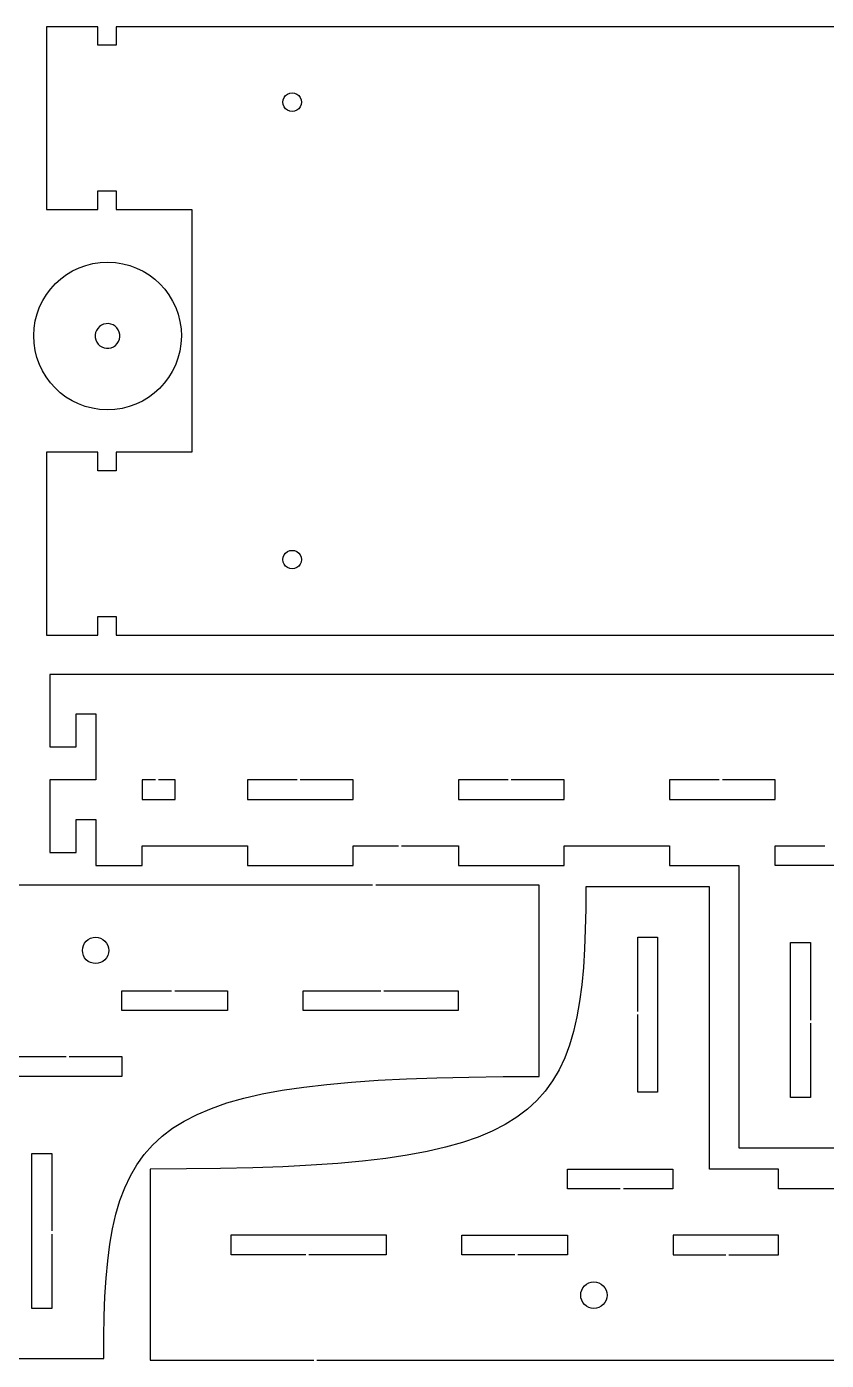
# Model space of a CAD drawing. Extents: x -1476 to 1406, y 11 to 1488.
# Drawn here: x 362 to 729, y 35 to 647 of the extents above; entities that cross this region are included whole.
import ezdxf

# ---------------------------------------------------------------- set-up
doc = ezdxf.new("R2010")
doc.units = 0
doc.layers.add('Layer_1', color=7, linetype='CONTINUOUS')

msp = doc.modelspace()

# ---------------------------------------------------------------- linework, layer by layer
at = {"layer": 'Layer_1', "color": 3}
for p, q in [((370.98018, 646.754068), (370.98018, 562.962088)), ((394.507005, 646.754068), (370.98018, 646.754068)), ((394.507005, 638.249188), (394.507005, 646.754068)), ((437.593935, 646.754068), (403.011855, 646.754068)), ((403.011855, 646.754068), (403.011855, 638.249188)), ((1017.27945, 646.754068), (437.593935, 646.754068)), ((403.011855, 638.249188), (394.507005, 638.249188)), ((394.507005, 562.962088), (394.507005, 571.465498)), ((394.507005, 571.465498), (403.011855, 571.465498)), ((403.011855, 571.465498), (403.011855, 562.962088)), ((370.98018, 562.962088), (394.507005, 562.962088)), ((403.011855, 562.962088), (437.593935, 562.962088)), ((437.593935, 562.962088), (437.593935, 451.592945)), ((365.152328, 505.099415), (365.152328, 505.099415)), ((394.507005, 451.592945), (370.98018, 451.592945)), ((370.98018, 451.592945), (370.98018, 367.800958)), ((394.507005, 443.089528), (394.507005, 451.592945)), ((437.593935, 451.592945), (403.011855, 451.592945)), ((403.011855, 451.592945), (403.011855, 443.089528)), ((403.011855, 443.089528), (394.507005, 443.089528)), ((394.507005, 367.800958), (394.507005, 376.304383)), ((394.507005, 376.304383), (403.011855, 376.304383)), ((403.011855, 376.304383), (403.011855, 367.800958)), ((370.98018, 367.800958), (394.507005, 367.800958)), ((403.011855, 367.800958), (437.593935, 367.800958)), ((437.593935, 367.800958), (1017.27945, 367.800958)), ((753.472425, 349.801025), (372.49269, 349.801025)), ((372.49269, 349.801025), (372.49269, 316.52915)), ((384.57399, 316.52915), (384.57399, 331.6463)), ((384.57399, 331.6463), (393.641115, 331.6463)), ((393.641115, 331.6463), (393.641115, 301.4135)), ((372.49269, 316.52915), (384.57399, 316.52915)), ((393.641115, 301.4135), (372.49269, 301.4135)), ((372.49269, 301.4135), (372.49269, 268.168175)), ((384.57399, 268.168175), (384.57399, 283.283825)), ((384.57399, 283.283825), (393.641115, 283.283825)), ((393.641115, 283.283825), (393.641115, 262.11665)), ((414.816165, 262.11665), (414.816165, 271.20725)), ((414.816165, 271.20725), (463.191165, 271.20725)), ((463.191165, 271.20725), (463.191165, 262.11665)), ((511.566165, 271.20725), (532.409415, 271.207273)), ((511.566165, 262.11665), (511.566165, 271.20725)), ((533.82744, 271.207258), (559.94274, 271.20725)), ((559.94274, 271.20725), (559.94274, 262.11665)), ((608.34429, 262.11665), (608.34429, 271.20725)), ((608.34429, 271.20725), (656.720835, 271.20725)), ((656.720835, 271.20725), (656.720835, 262.11665)), ((372.49269, 268.168175), (372.49269, 268.168175)), ((372.49269, 268.168175), (384.57399, 268.168175)), ((393.641115, 262.11665), (414.816165, 262.11665)), ((463.191165, 262.11665), (511.566165, 262.11665)), ((559.94274, 262.11665), (608.34429, 262.11665)), ((656.720835, 262.11665), (688.388017, 262.11665)), ((688.388017, 262.11665), (688.388017, 132.77135)), ((405.62862, 253.11665), (24.648915, 253.11665)), ((454.00362, 253.11665), (405.62862, 253.11665)), ((520.566172, 253.11665), (454.00362, 253.11665)), ((596.950522, 253.11665), (521.984152, 253.11665)), ((596.950522, 174.522875), (596.950522, 253.11665)), ((674.981048, 252.307948), (618.288847, 252.307948)), ((674.981048, 122.962625), (674.981048, 252.307948)), ((596.950522, 165.432275), (596.950522, 174.522875)), ((688.388017, 132.77135), (745.080217, 132.77135)), ((418.574768, 122.962625), (418.574768, 113.872025)), ((706.64823, 122.962625), (674.981048, 122.962625)), ((706.64823, 113.872025), (706.64823, 122.962625)), ((418.574768, 113.872025), (418.574768, 35.27825)), ((755.024775, 113.872025), (706.64823, 113.872025)), ((340.544242, 36.086975), (397.236442, 36.086975)), ((418.574768, 35.27825), (493.541137, 35.27825)), ((494.959117, 35.27825), (561.52167, 35.27825)), ((561.52167, 35.27825), (609.89667, 35.27825)), ((609.89667, 35.27825), (990.876375, 35.27825))]:
    msp.add_line(p, q, dxfattribs=at)
at = {"layer": 'Layer_1', "color": 4}
for p, q in [((487.909194, 612.159433), (487.909194, 612.159433)), ((397.225343, 510.328048), (397.225343, 510.328048)), ((487.909194, 402.395608), (487.909194, 402.395608)), ((420.96639, 301.42385), (414.824265, 301.42385)), ((414.824265, 301.42385), (414.824265, 292.352975)), ((429.943065, 301.42385), (422.384415, 301.42385)), ((429.943065, 292.352975), (429.943065, 301.42385)), ((485.974665, 301.42385), (463.20219, 301.42385)), ((463.20219, 301.42385), (463.20219, 292.352975)), ((511.580115, 301.42385), (487.391115, 301.42385)), ((511.580115, 292.352975), (511.580115, 301.42385)), ((582.73074, 301.42385), (559.958265, 301.42385)), ((559.958265, 301.42385), (559.958265, 292.352975)), ((608.33619, 301.42385), (584.147265, 301.42385)), ((608.33619, 292.352975), (608.33619, 301.42385)), ((679.486567, 301.42385), (656.714092, 301.42385)), ((656.714092, 301.42385), (656.714092, 292.352975)), ((705.092048, 301.42385), (680.90307, 301.42385)), ((705.092048, 292.352975), (705.092048, 301.42385)), ((414.824265, 292.352975), (414.824265, 292.352975)), ((414.824265, 292.352975), (429.943065, 292.352975)), ((463.20219, 292.352975), (463.20219, 292.352975)), ((463.20219, 292.352975), (511.580115, 292.352975)), ((559.958265, 292.352975), (559.958265, 292.352975)), ((559.958265, 292.352975), (608.33619, 292.352975)), ((656.714092, 292.352975), (656.714092, 292.352975)), ((656.714092, 292.352975), (705.092048, 292.352975)), ((705.09606, 262.117175), (705.09606, 271.207775)), ((705.09606, 271.207775), (705.09606, 271.207775)), ((705.09606, 271.207775), (727.86711, 271.207775)), ((753.47265, 262.117175), (705.09606, 262.117175)), ((642.09969, 195.20837), (642.099682, 229.29776)), ((642.099682, 229.29776), (651.170543, 229.29776)), ((651.170543, 229.29776), (651.170543, 158.284565)), ((712.198522, 155.781515), (712.198522, 226.79471)), ((712.198522, 226.79471), (712.198522, 226.79471)), ((712.198522, 226.79471), (721.269383, 226.79471)), ((721.269383, 226.79471), (721.269383, 191.288848)), ((399.578895, 223.23395), (399.578895, 223.23395)), ((405.625492, 204.729125), (428.39658, 204.736625)), ((405.625492, 195.668225), (405.625492, 204.729125)), ((429.81456, 204.734), (454.00362, 204.7415)), ((454.00362, 204.7415), (454.00362, 195.671225)), ((488.751023, 195.61715), (488.751023, 204.688025)), ((488.751023, 204.688025), (524.257635, 204.688025)), ((525.674145, 204.688025), (559.764248, 204.688025)), ((559.764248, 204.688025), (559.764248, 195.61715)), ((454.00362, 195.671225), (405.625492, 195.671225)), ((405.625492, 195.671225), (405.625492, 195.671225)), ((559.764248, 195.61715), (488.751023, 195.61715)), ((488.751023, 195.61715), (488.751023, 195.61715)), ((642.099682, 158.284565), (642.099682, 193.790428)), ((721.269375, 189.870905), (721.269383, 155.781515)), ((357.252285, 174.5234), (380.023335, 174.5234)), ((381.43986, 174.523385), (405.62886, 174.5234)), ((405.62886, 174.5234), (405.62886, 165.4328)), ((405.62886, 165.4328), (357.252285, 165.4328)), ((651.170543, 158.284565), (642.099682, 158.284565)), ((651.170543, 158.284565), (651.170543, 158.284565)), ((721.269383, 155.781515), (712.198522, 155.781515)), ((364.354748, 59.097125), (364.354748, 130.11035)), ((364.354748, 130.11035), (364.354748, 130.11035)), ((364.354748, 130.11035), (373.425607, 130.11035)), ((373.425607, 130.11035), (373.425607, 94.60445)), ((609.89643, 113.8715), (609.89643, 122.9621)), ((609.89643, 122.9621), (658.273005, 122.9621)), ((658.273005, 122.9621), (658.273005, 113.8715)), ((634.08543, 113.8715), (609.89643, 113.8715)), ((658.273005, 113.8715), (635.501955, 113.8715)), ((658.273005, 113.8715), (658.273005, 113.8715)), ((373.4256, 93.1865), (373.425607, 59.097125)), ((455.761042, 83.706875), (455.761042, 92.77775)), ((455.761042, 92.77775), (526.774267, 92.77775)), ((526.774267, 92.77775), (526.774267, 92.77775)), ((526.774267, 92.77775), (526.774267, 83.706875)), ((561.52167, 83.6534), (561.52167, 92.723675)), ((561.52167, 92.723675), (609.899797, 92.723675)), ((609.899797, 92.726675), (609.899797, 83.665775)), ((609.899797, 92.723675), (609.899797, 92.723675)), ((706.654972, 92.7263), (658.277018, 92.7263)), ((658.277018, 92.7263), (658.277018, 83.655425)), ((706.654972, 83.655425), (706.654972, 92.7263)), ((706.654972, 92.7263), (706.654972, 92.7263)), ((489.851145, 83.706875), (455.761042, 83.706875)), ((526.774267, 83.706875), (491.267655, 83.706875)), ((585.71073, 83.6609), (561.52167, 83.6534)), ((609.899797, 83.665775), (587.12871, 83.658275)), ((658.277018, 83.655425), (682.465995, 83.655425)), ((683.882497, 83.655425), (706.654972, 83.655425)), ((615.946395, 65.16095), (615.946395, 65.16095)), ((373.425607, 59.097125), (364.354748, 59.097125))]:
    msp.add_line(p, q, dxfattribs=at)
for points in [[(479.405256, 612.159433), (479.405256, 613.678515), (480.215677, 615.082204), (481.531241, 615.841745)], [(481.531241, 608.47712), (480.215677, 609.236661), (479.405256, 610.64035), (479.405256, 612.159433)], [(481.531241, 615.841745), (482.846804, 616.601286), (484.467646, 616.601286), (485.783209, 615.841745)], [(485.783209, 615.841745), (487.098773, 615.082204), (487.909194, 613.678515), (487.909194, 612.159433)], [(487.909194, 612.159433), (487.909194, 610.64035), (487.098773, 609.236661), (485.783209, 608.47712)], [(485.783209, 608.47712), (484.467646, 607.717579), (482.846804, 607.717579), (481.531241, 608.47712)], [(397.225343, 510.328048), (394.248546, 509.358668), (392.620966, 506.159899), (393.5898, 503.182925)], [(401.551539, 509.990688), (400.211277, 510.672415), (398.655084, 510.793768), (397.225343, 510.328048)], [(404.37192, 506.692925), (403.906332, 508.122709), (402.891801, 509.308961), (401.551539, 509.990688)], [(393.5898, 503.182925), (394.559159, 500.206154), (397.75787, 498.578559), (400.734832, 499.54733)], [(400.734832, 499.54733), (402.164749, 500.012525), (403.351282, 501.026732), (404.033378, 502.366811)], [(404.033378, 502.366811), (404.715475, 503.706889), (404.837253, 505.263054), (404.37192, 506.692925)], [(479.405256, 402.395608), (479.405256, 403.91469), (480.215677, 405.318379), (481.531241, 406.07792)], [(481.531241, 406.07792), (482.846804, 406.837461), (484.467646, 406.837461), (485.783209, 406.07792)], [(485.783209, 406.07792), (487.098773, 405.318379), (487.909194, 403.91469), (487.909194, 402.395608)], [(481.531241, 398.713295), (480.215677, 399.472836), (479.405256, 400.876525), (479.405256, 402.395608)], [(485.783209, 398.713295), (484.467646, 397.953754), (482.846804, 397.953754), (481.531241, 398.713295)], [(487.909194, 402.395608), (487.909194, 400.876525), (487.098773, 399.472836), (485.783209, 398.713295)], [(387.484402, 223.23395), (387.484401, 224.83778), (388.121519, 226.375921), (389.255597, 227.510001)], [(389.255597, 227.510001), (390.389675, 228.64408), (391.927815, 229.2812), (393.531645, 229.2812)], [(393.531645, 229.2812), (395.135476, 229.281202), (396.673618, 228.644083), (397.807698, 227.510003)], [(397.807698, 227.510003), (398.941778, 226.375924), (399.578897, 224.837781), (399.578895, 223.23395)], [(389.255597, 218.9579), (388.121519, 220.091979), (387.484401, 221.63012), (387.484402, 223.23395)], [(399.578895, 223.23395), (399.578897, 221.630119), (398.941778, 220.091977), (397.807698, 218.957897)], [(393.531645, 217.1867), (391.927815, 217.186701), (390.389675, 217.82382), (389.255597, 218.9579)], [(397.807698, 218.957897), (396.673618, 217.823817), (395.135476, 217.186699), (393.531645, 217.1867)], [(615.946395, 65.16095), (615.946393, 66.764781), (616.583512, 68.302924), (617.717592, 69.437003)], [(617.717592, 69.437003), (618.851672, 70.571083), (620.389814, 71.208202), (621.993645, 71.2082)], [(621.993645, 71.2082), (623.597475, 71.2082), (625.135615, 70.57108), (626.269693, 69.437001)], [(626.269693, 69.437001), (627.403771, 68.302921), (628.040889, 66.76478), (628.040887, 65.16095)], [(617.717592, 60.884897), (616.583512, 62.018977), (615.946393, 63.557119), (615.946395, 65.16095)], [(628.040887, 65.16095), (628.040889, 63.55712), (627.403771, 62.018979), (626.269693, 60.8849)], [(621.993645, 59.1137), (620.389814, 59.113699), (618.851672, 59.750817), (617.717592, 60.884897)], [(626.269693, 60.8849), (625.135615, 59.75082), (623.597475, 59.113701), (621.993645, 59.1137)]]:
    msp.add_open_spline(points, degree=3, dxfattribs=at)
at = {"layer": 'Layer_1', "color": 3}
for points in [[(365.152328, 505.099415), (365.235974, 523.796837), (380.461038, 538.886284), (399.15846, 538.802638)], [(399.15846, 538.802638), (417.855882, 538.718991), (432.945329, 523.493927), (432.861683, 504.796505)], [(398.85555, 471.093283), (380.158128, 471.176929), (365.068681, 486.401993), (365.152328, 505.099415)], [(432.861683, 504.796505), (432.778036, 486.099083), (417.552972, 471.009636), (398.85555, 471.093283)], [(618.288847, 252.307948), (618.288855, 143.249975), (600.59784, 122.962625), (418.574768, 122.962625)], [(397.236442, 36.086975), (397.236435, 145.144925), (414.92745, 165.432275), (596.950522, 165.432275)]]:
    msp.add_open_spline(points, degree=3, dxfattribs=at)

doc.saveas('drawing.dxf')
